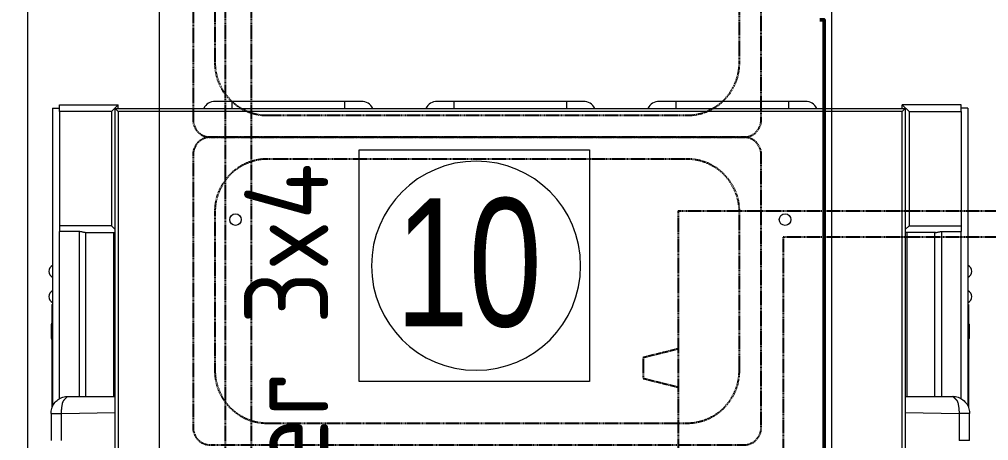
# Model space of a CAD drawing. Header units: inches. Extents: x 15 to 18199, y 5 to 12862.
# Drawn here: x 3210 to 3765, y 6279 to 6520 of the extents above; entities that cross this region are included whole.
import ezdxf

# ---------------------------------------------------------------- set-up
doc = ezdxf.new("R2010")
doc.units = ezdxf.units.IN
doc.header["$MEASUREMENT"] = 0
doc.linetypes.add('GESTRICHELT', pattern=[0.75, 0.5, -0.25])
for name, color, linetype, lineweight in [('200', 7, 'Continuous', 13), ('230', 250, 'GESTRICHELT', 25), ('260G', 250, 'Continuous', 13), ('arrow', 75, 'Continuous', 13), ('hatch', 252, 'Continuous', 5), ('Visible Edges(ISO)', 7, 'Continuous', 50)]:
    doc.layers.add(name, color=color, linetype=linetype, lineweight=lineweight)
doc.styles.add('A', font='swisscl.ttf')
doc.styles.add('ISO8', font='isocp.shx')

# ---------------------------------------------------------------- blocks, each defined once
blk = doc.blocks.new('A$C16B12D2C')
at = {"layer": '230', "flags": 128}
blk.add_lwpolyline([(0, 315), (0, 10, 0.414214), (10, 0), (166, 0, 0.414214), (176, 10), (176, 315, 0.414214), (166, 325), (10, 325, 0.414214)], format="xyb", close=True, dxfattribs=at)
at = {"layer": '230'}
blk.add_lwpolyline([(12.5, 42.5, 0.414214), (42.5, 12.5), (133.5, 12.5, 0.414214), (163.5, 42.5), (163.5, 282.5, 0.414214), (133.5, 312.5), (42.5, 312.5, 0.414214), (12.5, 282.5)], format="xyb", close=True, dxfattribs=at)
blk = doc.blocks.new('A$C3F0045C2')
at = {"layer": '260G'}
for p, q in [((666.51, 526.41), (650.98, 526.41)), ((722.5, 525.84), (669.82, 525.84)), ((841.17, 525.51), (670.64, 525.51)), ((674.97, 521.63), (770.51, 521.63)), ((706.79, 525.87), (706.69, 525.87)), ((706.69, 525.84), (706.69, 525.87)), ((706.79, 525.87), (706.79, 525.84)), ((712.75, 525.87), (706.79, 525.87)), ((709.37, 526.13), (717.63, 526.13)), ((712.75, 525.87), (712.75, 525.84)), ((713.82, 525.87), (712.75, 525.87)), ((713.82, 525.87), (713.82, 525.84)), ((720.2, 525.87), (713.82, 525.87)), ((720.2, 525.87), (720.2, 525.84)), ((720.3, 525.87), (720.2, 525.87)), ((720.3, 525.84), (720.3, 525.87)), ((722.5, 525.84), (722.5, 525.51)), ((728.85, 525.84), (722.5, 525.84)), ((728.85, 525.84), (728.85, 525.51)), ((770.51, 510.35), (770.51, 521.63)), ((773.81, 521.63), (770.51, 521.63)), ((773.81, 491.84), (773.81, 521.63)), ((839.19, 521.63), (773.81, 521.63)), ((839.19, 491.84), (839.19, 521.63)), ((839.19, 521.63), (843.08, 521.63)), ((841.17, 525.51), (841.17, 521.63)), ((843.08, 521.63), (843.08, 487.96)), ((650.98, 520.41), (666.51, 520.41)), ((666.51, 520.41), (666.54, 520.41)), ((666.54, 520.41), (667.14, 489.66)), ((770.51, 510.35), (676.28, 510.35)), ((676.27, 506.46), (769.92, 506.46)), ((769.92, 506.93), (769.92, 489.66)), ((2.13, 489.66), (840.94, 489.66)), ((839.24, 487.96), (3.84, 487.96)), ((676.26, 490.45), (769.92, 490.45)), ((771.63, 489.66), (773.81, 491.84)), ((839.19, 491.84), (773.81, 491.84)), ((843.08, 487.96), (839.19, 491.84)), ((839.24, 487.96), (840.94, 489.66)), ((839.24, 39.5), (839.24, 487.96)), ((840.94, 489.66), (840.94, 37.79)), ((840.94, 487.96), (843.08, 487.96)), ((840.97, 487.96), (840.97, 439.05)), ((845.01, 423.02), (845.01, 432.54)), ((845.01, 423.02), (840.94, 423.02)), ((845.01, 358.41), (845.01, 423.02)), ((840.94, 358.41), (845.01, 358.41)), ((845.01, 348.88), (845.01, 358.41)), ((840.97, 342.38), (840.97, 312.05)), ((845.01, 296.02), (845.01, 305.54)), ((845.01, 296.02), (840.94, 296.02)), ((845.01, 231.41), (845.01, 296.02)), ((840.94, 231.41), (845.01, 231.41)), ((845.01, 221.88), (845.01, 231.41)), ((840.97, 215.38), (840.97, 185.05)), ((845.01, 169.02), (845.01, 178.54)), ((845.01, 169.02), (840.94, 169.02)), ((845.01, 104.41), (845.01, 169.02)), ((840.94, 104.41), (845.01, 104.41)), ((845.01, 94.88), (845.01, 104.41)), ((840.97, 88.38), (840.97, 39.5)), ((3.84, 39.5), (839.24, 39.5)), ((843.08, 39.5), (839.19, 35.61)), ((840.94, 37.79), (839.24, 39.5)), ((840.94, 39.5), (843.08, 39.5)), ((843.08, 5.83), (843.08, 39.5)), ((840.94, 37.79), (2.13, 37.79)), ((667.14, 37.79), (666.54, 7.05)), ((769.92, 37.01), (676.26, 37.01)), ((769.92, 20.53), (769.92, 37.79)), ((771.63, 37.79), (773.81, 35.61)), ((773.81, 35.61), (773.81, 5.83)), ((839.19, 35.61), (773.81, 35.61)), ((839.19, 35.61), (839.19, 5.83)), ((676.27, 20.99), (769.92, 20.99)), ((770.51, 17.11), (676.28, 17.11)), ((770.51, 17.11), (770.51, 5.83)), ((651.01, 7.05), (650.98, 7.05)), ((666.54, 7.05), (651.01, 7.05)), ((674.99, 5.83), (770.51, 5.83)), ((773.81, 5.83), (770.51, 5.83)), ((839.19, 5.83), (773.81, 5.83)), ((839.19, 5.83), (843.08, 5.83)), ((841.17, 1.94), (841.17, 5.83)), ((651.01, 1.05), (666.54, 1.05)), ((722.5, 1.61), (669.85, 1.61)), ((841.17, 1.94), (670.66, 1.94)), ((706.69, 1.59), (706.69, 1.61)), ((706.79, 1.59), (706.69, 1.59)), ((706.79, 1.59), (706.79, 1.61)), ((712.75, 1.59), (706.79, 1.59)), ((717.63, 1.32), (709.37, 1.32)), ((712.75, 1.59), (712.75, 1.61)), ((713.82, 1.59), (712.75, 1.59)), ((713.82, 1.59), (713.82, 1.61)), ((720.2, 1.59), (713.82, 1.59)), ((720.2, 1.59), (720.2, 1.61)), ((720.3, 1.59), (720.2, 1.59)), ((720.3, 1.59), (720.3, 1.61)), ((722.5, 1.61), (722.5, 1.94)), ((728.85, 1.61), (722.5, 1.61)), ((728.85, 1.61), (728.85, 1.94))]:
    blk.add_line(p, q, dxfattribs=at)
for centre in [(777.37, 420.89), (777.37, 106.56)]:
    blk.add_circle(centre, 3.33, dxfattribs=at)
for centre, radius, start, end in [((733.35, 523.94), 3.69, 25.2308, 154.7692), ((747.78, 523.94), 3.69, 25.2308, 154.7692), ((709.37, 525.25), 0.889, 90, 135.5847), ((717.63, 525.25), 0.889, 44.4153, 90), ((837.74, 432.54), 7.26, 0, 63.8604), ((837.74, 348.88), 7.26, 296.1396, 0), ((837.74, 305.54), 7.26, 0, 63.8604), ((837.74, 221.88), 7.26, 296.1396, 0), ((837.74, 178.54), 7.26, 0, 63.8604), ((837.74, 94.88), 7.26, 296.1396, 0), ((709.37, 2.21), 0.889, 224.4153, 270), ((717.63, 2.21), 0.889, 270, 315.5847), ((733.35, 3.51), 3.69, 205.2308, 334.7692), ((747.78, 3.51), 3.69, 205.2308, 334.7692)]:
    blk.add_arc(centre, radius, start, end, dxfattribs=at)
for points, knots in [([(666.51, 526.41), (666.51, 526.41), (666.51, 526.41), (666.51, 526.41), (666.51, 526.41), (666.51, 526.41), (666.51, 526.41), (666.51, 526.41), (666.51, 526.41), (666.51, 526.41), (666.51, 526.41), (666.51, 526.41), (666.51, 526.41), (666.51, 526.41), (666.51, 526.41), (666.51, 526.41), (666.51, 526.41), (666.51, 526.41), (666.51, 526.41), (666.51, 526.41), (666.51, 526.41), (666.51, 526.41), (666.51, 526.41), (666.51, 526.41), (666.51, 526.41), (666.51, 526.41), (666.51, 526.41), (666.51, 526.41), (666.51, 526.41), (666.51, 526.41), (666.51, 526.41), (666.51, 526.41), (666.51, 526.41), (666.51, 526.41), (666.51, 526.41), (666.51, 526.41), (666.51, 526.41), (666.51, 526.41), (666.51, 526.41), (666.51, 526.41), (666.51, 526.41), (666.51, 526.41), (666.51, 526.41), (666.51, 526.41), (666.51, 526.41), (666.51, 526.41), (666.51, 526.41), (666.51, 526.41), (666.51, 526.41), (666.51, 526.41), (666.51, 526.41), (666.51, 526.41), (666.51, 526.41), (666.51, 526.41), (666.51, 526.41), (666.51, 526.41), (666.51, 526.41), (666.51, 526.4), (666.51, 526.4), (666.51, 526.39), (666.51, 526.38), (666.51, 526.36), (666.51, 526.33), (666.51, 526.28), (666.51, 526.23), (666.51, 526.17), (666.51, 526.1), (666.51, 526.02), (666.51, 525.93), (666.51, 525.83), (666.51, 525.72), (666.51, 525.6), (666.51, 525.47), (666.51, 525.2), (666.51, 524.88), (666.51, 524.51), (666.51, 524.15), (666.51, 523.73), (666.51, 523.29), (666.51, 522.84), (666.51, 522.37), (666.51, 521.88), (666.51, 521.4), (666.51, 520.9), (666.51, 520.41)], [0.6010583, 0.6010583, 0.6010583, 0.6010583, 0.6015599, 0.6015599, 0.6015599, 0.6054601, 0.6054601, 0.6054601, 0.6093743, 0.6093743, 0.6093743, 0.6171652, 0.6171652, 0.6171652, 0.6249591, 0.6249591, 0.6249591, 0.6327562, 0.6327562, 0.6327562, 0.6405564, 0.6405564, 0.6405564, 0.6561653, 0.6561653, 0.6561653, 0.6874107, 0.6874107, 0.6874107, 0.7343218, 0.7343218, 0.7343218, 0.7499633, 0.7499633, 0.7499633, 0.7656042, 0.7656042, 0.7656042, 0.7734238, 0.7734238, 0.7734238, 0.7812426, 0.7812426, 0.7812426, 0.7890603, 0.7890603, 0.7890603, 0.7929694, 0.7929694, 0.7929694, 0.7968844, 0.7968844, 0.7968844, 0.8007809, 0.8007809, 0.8007809, 0.8046792, 0.8046792, 0.8046792, 0.8124971, 0.8124971, 0.8124971, 0.8281288, 0.8281288, 0.8281288, 0.8437583, 0.8437583, 0.8437583, 0.8593859, 0.8593859, 0.8593859, 0.8750119, 0.8750119, 0.8750119, 0.9062604, 0.9062604, 0.9062604, 0.9375063, 0.9375063, 0.9375063, 0.968752, 0.968752, 0.968752, 1, 1, 1, 1]), ([(666.51, 526.41), (666.53, 526.41), (666.55, 526.41), (666.62, 526.41), (666.67, 526.41), (666.88, 526.4), (667.04, 526.39), (667.67, 526.35), (668.15, 526.28), (669.67, 525.96), (670.7, 525.55), (672.52, 524.45), (673.34, 523.76), (674.69, 522.18), (675.23, 521.27), (675.99, 519.34), (676.21, 518.31), (676.26, 517.18), (676.26, 517.07), (676.26, 516.97)], [0, 0, 0, 0, 0.0019505, 0.0019505, 0.0081923, 0.0081923, 0.0269223, 0.0269223, 0.083239, 0.083239, 0.2111073, 0.2111073, 0.3352165, 0.3352165, 0.4596007, 0.4596007, 0.5836228, 0.5836228, 0.595886, 0.595886, 0.595886, 0.595886]), ([(769.92, 506.93), (769.92, 506.93), (769.92, 506.94), (769.93, 507.11), (769.97, 507.33), (770.08, 507.82), (770.16, 508.1), (770.3, 508.66), (770.37, 508.98), (770.48, 509.66), (770.51, 510.02), (770.51, 510.35)], [1.0183876, 1.0183876, 1.0183876, 1.0183876, 1.0206278, 1.0206278, 1.0597471, 1.0597471, 1.0988664, 1.0988664, 1.1378036, 1.1378036, 1.1767407, 1.1767407, 1.1767407, 1.1767407]), ([(769.92, 20.53), (769.92, 20.52), (769.92, 20.51), (769.93, 20.34), (769.97, 20.13), (770.08, 19.63), (770.16, 19.35), (770.3, 18.79), (770.37, 18.47), (770.48, 17.79), (770.51, 17.44), (770.51, 17.11)], [1.0183876, 1.0183876, 1.0183876, 1.0183876, 1.0206278, 1.0206278, 1.0597471, 1.0597471, 1.0988664, 1.0988664, 1.1378036, 1.1378036, 1.1767407, 1.1767407, 1.1767407, 1.1767407]), ([(651.01, 1.05), (651.01, 1.05), (651.01, 1.05), (651.01, 1.05), (651.01, 1.05), (651.01, 1.05), (651.01, 1.05), (651.01, 1.05), (651.01, 1.05), (651.01, 1.05), (651.01, 1.05), (651.01, 1.05), (651.01, 1.05), (651.01, 1.05), (651.01, 1.05), (651.01, 1.05), (651.01, 1.05), (651.01, 1.05), (651.01, 1.05), (651.01, 1.05), (651.01, 1.05), (651.01, 1.05), (651.01, 1.05), (651.01, 1.05), (651.01, 1.05), (651.01, 1.05), (651.01, 1.05), (651.01, 1.05), (651.01, 1.05), (651.01, 1.05), (651.01, 1.05), (651.01, 1.05), (651.01, 1.05), (651.01, 1.05), (651.01, 1.05), (651.01, 1.05), (651.01, 1.05), (651.01, 1.05), (651.01, 1.05), (651.01, 1.05), (651.01, 1.05), (651.01, 1.05), (651.01, 1.05), (651.01, 1.05), (651.01, 1.05), (651.01, 1.05), (651.01, 1.05), (651.01, 1.05), (651.01, 1.05), (651.01, 1.05), (651.01, 1.05), (651.01, 1.05), (651.01, 1.05), (651.01, 1.05), (651.01, 1.05), (651.01, 1.05), (651.01, 1.05), (651.01, 1.05), (651.01, 1.05), (651.01, 1.06), (651.01, 1.07), (651.01, 1.09), (651.01, 1.12), (651.01, 1.17), (651.01, 1.22), (651.01, 1.28), (651.01, 1.36), (651.01, 1.43), (651.01, 1.52), (651.01, 1.63), (651.01, 1.73), (651.01, 1.85), (651.01, 1.98), (651.01, 2.25), (651.01, 2.57), (651.01, 2.94), (651.01, 3.31), (651.01, 3.72), (651.01, 4.17), (651.01, 4.61), (651.01, 5.08), (651.01, 5.57), (651.01, 6.06), (651.01, 6.55), (651.01, 7.05)], [0.6010583, 0.6010583, 0.6010583, 0.6010583, 0.6015599, 0.6015599, 0.6015599, 0.6054601, 0.6054601, 0.6054601, 0.6093743, 0.6093743, 0.6093743, 0.6171652, 0.6171652, 0.6171652, 0.6249591, 0.6249591, 0.6249591, 0.6327562, 0.6327562, 0.6327562, 0.6405564, 0.6405564, 0.6405564, 0.6561653, 0.6561653, 0.6561653, 0.6874107, 0.6874107, 0.6874107, 0.7343218, 0.7343218, 0.7343218, 0.7499633, 0.7499633, 0.7499633, 0.7656042, 0.7656042, 0.7656042, 0.7734238, 0.7734238, 0.7734238, 0.7812426, 0.7812426, 0.7812426, 0.7890603, 0.7890603, 0.7890603, 0.7929694, 0.7929694, 0.7929694, 0.7968844, 0.7968844, 0.7968844, 0.8007809, 0.8007809, 0.8007809, 0.8046792, 0.8046792, 0.8046792, 0.8124971, 0.8124971, 0.8124971, 0.8281288, 0.8281288, 0.8281288, 0.8437583, 0.8437583, 0.8437583, 0.8593859, 0.8593859, 0.8593859, 0.8750119, 0.8750119, 0.8750119, 0.9062604, 0.9062604, 0.9062604, 0.9375063, 0.9375063, 0.9375063, 0.968752, 0.968752, 0.968752, 1, 1, 1, 1]), ([(676.28, 10.56), (676.28, 9.53), (676.11, 8.5), (675.44, 6.56), (674.94, 5.63), (673.67, 3.99), (672.89, 3.27), (671.14, 2.11), (670.16, 1.67), (668.64, 1.26), (668.13, 1.16), (667.35, 1.08), (667.08, 1.06), (666.79, 1.05), (666.77, 1.05), (666.72, 1.05), (666.7, 1.05), (666.67, 1.05), (666.66, 1.05), (666.63, 1.05), (666.62, 1.05), (666.6, 1.05), (666.59, 1.05), (666.58, 1.05), (666.57, 1.05), (666.56, 1.05), (666.56, 1.05), (666.55, 1.05), (666.55, 1.05), (666.55, 1.05), (666.55, 1.05), (666.55, 1.05), (666.54, 1.05), (666.54, 1.05), (666.54, 1.05), (666.54, 1.05), (666.54, 1.05), (666.54, 1.05), (666.54, 1.05), (666.54, 1.05), (666.54, 1.05), (666.54, 1.05), (666.54, 1.05), (666.54, 1.05), (666.54, 1.05), (666.54, 1.05)], [0, 0, 0, 0, 0.1231541, 0.1231541, 0.2467397, 0.2467397, 0.370686, 0.370686, 0.4952004, 0.4952004, 0.5566238, 0.5566238, 0.5880495, 0.5880495, 0.5909934, 0.5909934, 0.5932013, 0.5932013, 0.5948572, 0.5948572, 0.5963771, 0.5963771, 0.5971371, 0.5971371, 0.597897, 0.597897, 0.598277, 0.598277, 0.598467, 0.598467, 0.5986569, 0.5986569, 0.5987519, 0.5987519, 0.5988469, 0.5988469, 0.5988944, 0.5988944, 0.5989182, 0.5989182, 0.5989419, 0.5989419, 0.5989657, 0.5989657, 0.5989741, 0.5989741, 0.5989741, 0.5989741]), ([(666.54, 1.05), (666.54, 1.05), (666.54, 1.05), (666.54, 1.05), (666.54, 1.05), (666.54, 1.05), (666.54, 1.05), (666.54, 1.05), (666.54, 1.05), (666.54, 1.05), (666.54, 1.07), (666.54, 1.16), (666.54, 1.34), (666.54, 1.61), (666.54, 2.09), (666.54, 2.89), (666.54, 4.14), (666.54, 5.56), (666.54, 6.55), (666.54, 7.05)], [0.7596795, 0.7596795, 0.7596795, 0.7596795, 0.765625, 0.7734375, 0.78125, 0.7890625, 0.7929688, 0.796875, 0.8007812, 0.8046875, 0.8125, 0.828125, 0.84375, 0.859375, 0.875, 0.90625, 0.9375, 0.96875, 1, 1, 1, 1]), ([(666.54, 1.05), (666.54, 1.05), (666.54, 1.05), (666.54, 1.05), (666.54, 1.05), (666.54, 1.05), (666.54, 1.05)], [0.60105627, 0.60105627, 0.60105627, 0.60105627, 0.6015625, 0.60546875, 0.609375, 0.61234713, 0.61234713, 0.61234713, 0.61234713]), ([(666.54, 1.05), (666.54, 1.05), (666.54, 1.05), (666.54, 1.05), (666.54, 1.05)], [0.620160254, 0.620160254, 0.620160254, 0.620160254, 0.625, 0.627981402, 0.627981402, 0.627981402, 0.627981402])]:
    blk.add_open_spline(points, degree=3, knots=knots, dxfattribs=at)
for points, weights, knots in [([(666.54, 520.41), (670.1, 520.41), (673.16, 519.87), (674.19, 518.99), (674.26, 518.92), (674.9, 518.3), (675.57, 517.65), (676.2, 517.03), (676.24, 516.99), (676.27, 516.96), (676.28, 516.92), (676.28, 516.9)], [1, 0.865934035224, 0.858877931815, 0.992943896591, 1, 1, 1, 1, 0.966666666667, 0.89708542879, 0.8355510862, 0.804410460987], [0, 0, 0, 0, 0.19, 0.2, 0.2, 0.21, 0.392, 0.4, 0.4, 0.41, 0.421973, 0.421973, 0.421973, 0.421973]), ([(676.28, 10.56), (676.28, 10.53), (676.27, 10.49), (676.24, 10.46), (676.19, 10.41), (675.55, 9.79), (674.89, 9.14), (674.25, 8.53), (674.19, 8.46), (673.16, 7.58), (670.1, 7.05), (666.54, 7.05)], [0.804410460987, 0.840752884701, 0.903019661373, 0.973333333333, 1, 1, 1, 1, 0.992943896591, 0.858877931815, 0.865934035224, 1], [0.578027, 0.578027, 0.578027, 0.578027, 0.592, 0.6, 0.6, 0.61, 0.792, 0.8, 0.8, 0.81, 1, 1, 1, 1])]:
    blk.add_rational_spline(points, weights, degree=3, knots=knots, dxfattribs=at)
for points in [[(676.28, 516.9), (676.27, 507.82), (676.26, 498.74), (676.26, 489.66)], [(676.26, 37.79), (676.26, 28.71), (676.27, 19.63), (676.28, 10.56)], [(666.54, 1.05), (666.53, 1.05), (666.53, 1.05), (666.54, 1.05)], [(666.54, 1.05), (666.54, 1.05), (666.54, 1.05), (666.54, 1.05)], [(666.54, 1.05), (666.54, 1.05), (666.54, 1.05), (666.54, 1.05)], [(666.54, 1.05), (666.54, 1.05), (666.87, 1.05), (666.54, 1.05)]]:
    blk.add_open_spline(points, degree=3, dxfattribs=at)
at = {"insert": (335.98, 415.83), "char_height": 48, "width": 492.48, "attachment_point": 1, "style": 'ISO8'}
blk.add_mtext('{\\C4;Food Warmer 3x4}', dxfattribs=at)
blk = doc.blocks.new('A$C24987468')
at = {"layer": '230'}
for p, q in [((40, 422), (540, 422)), ((40, 422), (40, 0)), ((540, 407), (100, 407)), ((100, 407), (100, 15)), ((40, 343), (20, 338)), ((20, 338), (20, 326)), ((40, 321), (20, 326))]:
    blk.add_line(p, q, dxfattribs=at)
blk = doc.blocks.new('A$C0C875519')
at = {"layer": '230'}
for p, q in [((118.8, 2662.3), (118.8, 38.3)), ((133.8, 38.3), (133.8, 2662.3))]:
    blk.add_line(p, q, dxfattribs=at)
at = {"layer": 'hatch', "color": 7, "linetype": 'Continuous'}
blk.add_lwpolyline([(465.63, 823.9), (465.63, 2623.77), (880.8, 823.9), (465.63, 823.9)], dxfattribs=at)
at = {"layer": 'Visible Edges(ISO)', "color": 7, "linetype": 'Continuous'}
blk.add_lwpolyline([(458.86, 1328.47), (461.23, 1328.47), (461.23, 389.76), (160.18, 389.76)], dxfattribs=at)
at = {"layer": '200', "extrusion": (0, 0, -1), "xscale": -1, "zscale": -1, "rotation": 269.9999999999999}
for p in [(-425.33, 1261.27), (-425.33, 1085.27)]:
    blk.add_blockref('A$C16B12D2C', p, dxfattribs=at)
at = {"layer": '230'}
blk.add_blockref('A$C24987468', (337.8, 797.18), dxfattribs=at)
at = {"layer": '260G', "rotation": 90}
blk.add_blockref('A$C3F0045C2', (545.51, 436.76), dxfattribs=at)
blk = doc.blocks.new('A$C388A1E40')
at = {"layer": '200'}
blk.add_lwpolyline([(129.99, 906), (979.99, 906), (979.99, 0), (129.99, 0)], close=True, dxfattribs=at)
at = {"layer": '260G'}
blk.add_lwpolyline([(129.99, 775), (129.99, 0), (904.99, 0), (904.99, 775)], close=True, dxfattribs=at)
blk = doc.blocks.new('A$C19A1477A')
blk.add_blockref('A$C388A1E40', (0.15, 1274.3))
at = {"layer": '230'}
blk.add_blockref('A$C0C875519', (899.21, 600), dxfattribs=at)
blk = doc.blocks.new('WEE')
at = {"layer": 'arrow', "color": 1}
for p, q in [((31.42, -209.49), (31.42, -76.91)), ((31.42, -76.91), (163, -76.91)), ((163, -76.91), (163, -209.49)), ((163, -209.49), (31.42, -209.49))]:
    blk.add_line(p, q, dxfattribs=at)
blk.add_ellipse((98.21, -143.23), major_axis=(0.02, 59.81), ratio=1, start_param=-1.570506, end_param=4.712679, dxfattribs=at)

msp = doc.modelspace()

# ---------------------------------------------------------------- block references
at = {"lineweight": 50}
msp.add_blockref('WEE', (3373.24, 6522.61), dxfattribs=at)
at = {"layer": '230', "lineweight": 50}
msp.add_blockref('A$C19A1477A', (2310.03, 4591.61), dxfattribs=at)

# ---------------------------------------------------------------- texts
at = {"layer": 'arrow', "color": 1, "lineweight": 50, "style": 'A'}
msp.add_text('10', height=73.208, dxfattribs=at).set_placement((3425.54, 6344.71))

doc.saveas('drawing.dxf')
